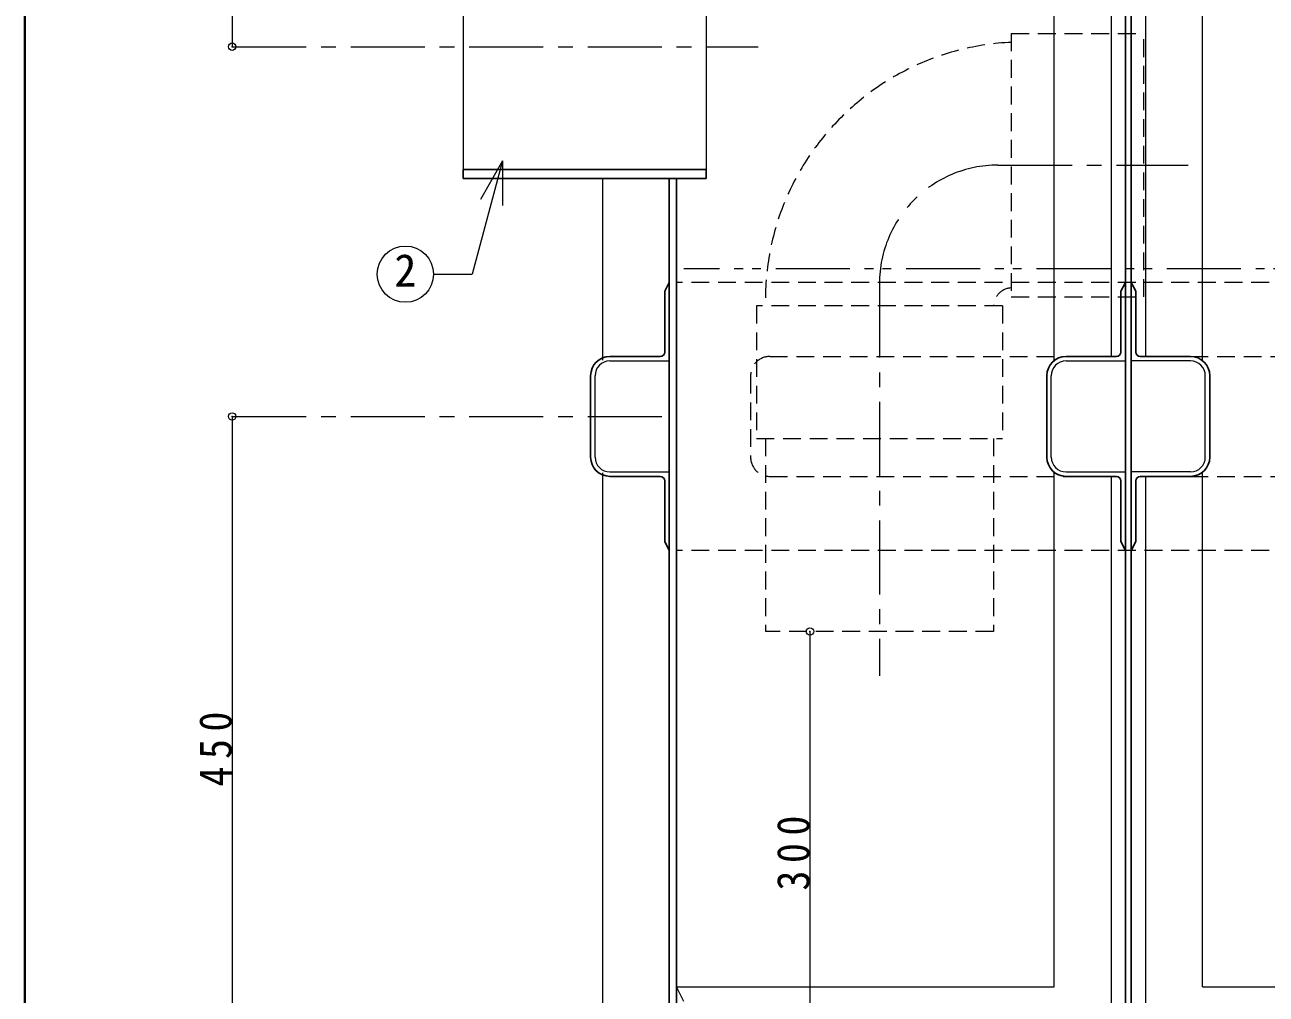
# Model space of a CAD drawing. Units: millimetres at full size, sheet at 1:10. Extents: x -2067 to 1983, y -1388 to 1422.
# Drawn here: x -2067 to -1229, y -1003 to -348 of the extents above; entities that cross this region are included whole.
import ezdxf
from ezdxf.enums import TextEntityAlignment as Align

# ---------------------------------------------------------------- set-up
doc = ezdxf.new("R2010")
doc.units = ezdxf.units.MM
doc.header["$LTSCALE"] = 10
doc.header["$PDMODE"] = 32
doc.header["$PDSIZE"] = 5
for name, pattern in [('CHAIN1', [8, 5, -1, 1, -1]), ('DASHED1', [1.8, 1.2, -0.6]), ('DOUBLE_CHAIN1', [8.8, 5, -1, 0.6, -0.6, 0.6, -1])]:
    doc.linetypes.add(name, pattern=pattern)
doc.layers.add('0-0____1', color=7, linetype='Continuous', lineweight=18)
doc.styles.add('ＭＳ ゴシック', font='')
doc.styles.get('ＭＳ ゴシック').set_extended_font_data('MS Gothic')

msp = doc.modelspace()

# ---------------------------------------------------------------- linework, layer by layer
at = {"layer": '0-0____1', "color": 1, "lineweight": 40}
msp.add_line((-2066.63, -1388.34), (-2066.63, 1421.66), dxfattribs=at)
at = {"layer": '0-0____1', "color": 4, "lineweight": 9}
for p, q in [((-1926.63, -163.09), (-1926.63, -363.09)), ((-1371.63, -575.1), (-1371.63, -163.09)), ((-1271.63, -575.1), (-1271.63, -163.09)), ((-1676.63, -452.09), (-1676.63, -574.84)), ((-1926.63, -612.84), (-1926.63, -1062.84)), ((-1676.63, -650.84), (-1676.63, -1053.09)), ((-1371.63, -998.09), (-1371.63, -650.59)), ((-1271.63, -998.09), (-1271.63, -650.59)), ((-1536.55, -758.09), (-1536.55, -1058.09)), ((-1626.63, -998.09), (-1371.63, -998.09)), ((-1271.63, -998.09), (-1021.63, -998.09))]:
    msp.add_line(p, q, dxfattribs=at)
at = {"layer": '0-0____1'}
for p, q in [((-1333.13, -163.09), (-1333.13, -572.34)), ((-1310.13, -167.09), (-1310.13, -572.34)), ((-1770.63, -280.17), (-1770.63, -446.02)), ((-1606.63, -280.17), (-1606.63, -446.02)), ((-1744.04, -440.26), (-1764.52, -516.73)), ((-1744.04, -440.26), (-1759.04, -466.24)), ((-1744.04, -440.26), (-1744.04, -470.26)), ((-1790.71, -516.73), (-1764.52, -516.73)), ((-1671.63, -575.34), (-1631.63, -575.34)), ((-1363.63, -575.34), (-1323.63, -575.34)), ((-1279.63, -575.34), (-1319.63, -575.34)), ((-1681.63, -640.34), (-1681.63, -585.34)), ((-1373.63, -640.34), (-1373.63, -585.34)), ((-1269.63, -640.34), (-1269.63, -585.34)), ((-1671.63, -650.34), (-1631.63, -650.34)), ((-1363.63, -650.34), (-1323.63, -650.34)), ((-1333.13, -653.34), (-1333.13, -1058.09)), ((-1279.63, -650.34), (-1319.63, -650.34)), ((-1310.13, -653.34), (-1310.13, -1058.09)), ((-1621.63, -1008.09), (-1626.63, -998.09))]:
    msp.add_line(p, q, dxfattribs=at)
at = {"layer": '0-0____1', "color": 5, "lineweight": 25}
for p, q in [((-1323.63, -1058.09), (-1323.63, -168.09)), ((-1319.63, -1058.09), (-1319.63, -172.09)), ((-1770.63, -446.02), (-1606.63, -446.02)), ((-1770.63, -452.09), (-1770.63, -446.02)), ((-1770.63, -452.09), (-1606.63, -452.09)), ((-1631.63, -1048.09), (-1631.63, -452.09)), ((-1626.63, -452.09), (-1626.63, -1058.09)), ((-1606.63, -452.09), (-1606.63, -446.02)), ((-1631.63, -522.34), (-1634.63, -528.34)), ((-1323.63, -522.34), (-1326.63, -528.34)), ((-1319.63, -522.34), (-1316.63, -528.34)), ((-1634.63, -569.34), (-1634.63, -528.34)), ((-1326.63, -569.34), (-1326.63, -528.34)), ((-1316.63, -569.34), (-1316.63, -528.34)), ((-1671.63, -572.34), (-1637.63, -572.34)), ((-1363.63, -572.34), (-1329.63, -572.34)), ((-1279.63, -572.34), (-1313.63, -572.34)), ((-1684.63, -585.34), (-1684.63, -640.34)), ((-1376.63, -585.34), (-1376.63, -640.34)), ((-1266.63, -585.34), (-1266.63, -640.34)), ((-1671.63, -653.34), (-1637.63, -653.34)), ((-1363.63, -653.34), (-1329.63, -653.34)), ((-1279.63, -653.34), (-1313.63, -653.34)), ((-1634.63, -656.34), (-1634.63, -697.34)), ((-1326.63, -656.34), (-1326.63, -697.34)), ((-1316.63, -656.34), (-1316.63, -697.34)), ((-1631.63, -703.34), (-1634.63, -697.34)), ((-1323.63, -703.34), (-1326.63, -697.34)), ((-1319.63, -703.34), (-1316.63, -697.34))]:
    msp.add_line(p, q, dxfattribs=at)
at = {"layer": '0-0____1', "color": 4, "linetype": 'DASHED1', "lineweight": 9}
for p, q in [((-1400.63, -354.09), (-1311.13, -354.09)), ((-1400.63, -354.09), (-1400.63, -532.09)), ((123.37, -522.34), (-1626.63, -522.34)), ((-1406.63, -538.17), (-1572.63, -538.17)), ((-1406.63, -538.17), (-1406.63, -627.67)), ((-1563.63, -572.34), (-1363.63, -572.34)), ((-1279.63, -572.34), (-1013.63, -572.34)), ((-1576.63, -585.34), (-1576.63, -640.34)), ((-1566.55, -627.67), (-1566.55, -758.09)), ((-1563.63, -653.34), (-1363.63, -653.34)), ((-1279.63, -653.34), (-1013.63, -653.34)), ((123.37, -703.34), (-1626.63, -703.34))]:
    msp.add_line(p, q, dxfattribs=at)
at = {"layer": '0-0____1', "color": 4, "linetype": 'CHAIN1', "lineweight": 9}
for p, q in [((-1926.63, -363.09), (-1571.63, -363.09)), ((-1409.63, -443.09), (-1281.13, -443.09)), ((-1489.63, -523.09), (-1489.63, -788.09)), ((-1926.63, -612.84), (-1631.63, -612.84))]:
    msp.add_line(p, q, dxfattribs=at)
at = {"layer": '0-0____1', "color": 4, "linetype": 'DOUBLE_CHAIN1', "lineweight": 9}
msp.add_line((-101.63, -513.09), (-1621.63, -513.09), dxfattribs=at)
at = {"layer": '0-0____1', "color": 4, "linetype": 'DASHED1', "lineweight": 9}
for points in [[(-1400.63, -532.09), (-1311.13, -532.09), (-1311.13, -354.09)], [(-1572.63, -538.17), (-1572.63, -627.67), (-1406.63, -627.67)], [(-1412.7, -627.67), (-1412.7, -758.09), (-1566.55, -758.09)]]:
    msp.add_lwpolyline(points, dxfattribs=at)
at = {"layer": '0-0____1'}
msp.add_circle((-1809.71, -516.73), 19, dxfattribs=at)
at = {"layer": '0-0____1', "color": 4, "linetype": 'DASHED1', "lineweight": 9}
for centre, radius, start, end in [((-1392.57, -534.01), 174.03, 92.65253, 181.36906), ((-1399.92, -538.79), 12.79, 93.14547, 177.2093), ((-1563.63, -585.34), 13, 90, 180), ((-1563.63, -640.34), 13, 180, 270)]:
    msp.add_arc(centre, radius, start, end, dxfattribs=at)
at = {"layer": '0-0____1', "color": 4, "linetype": 'CHAIN1', "lineweight": 9}
msp.add_arc((-1409.63, -523.09), 80, 90, 180, dxfattribs=at)
at = {"layer": '0-0____1', "color": 5, "lineweight": 25}
for centre, radius, start, end in [((-1637.63, -569.34), 3, 270, 0), ((-1329.63, -569.34), 3, 270, 0), ((-1313.63, -569.34), 3, 180, 270), ((-1671.63, -585.34), 13, 90, 180), ((-1363.63, -585.34), 13, 90, 180), ((-1279.63, -585.34), 13, 0, 90), ((-1671.63, -640.34), 13, 180, 270), ((-1363.63, -640.34), 13, 180, 270), ((-1279.63, -640.34), 13, 270, 0), ((-1637.63, -656.34), 3, 0, 90), ((-1329.63, -656.34), 3, 0, 90), ((-1313.63, -656.34), 3, 90, 180)]:
    msp.add_arc(centre, radius, start, end, dxfattribs=at)
at = {"layer": '0-0____1'}
for centre, start, end in [((-1671.63, -585.34), 90, 180), ((-1363.63, -585.34), 90, 180), ((-1279.63, -585.34), 0, 90), ((-1671.63, -640.34), 180, 270), ((-1363.63, -640.34), 180, 270), ((-1279.63, -640.34), 270, 0)]:
    msp.add_arc(centre, 10, start, end, dxfattribs=at)
at = {"layer": '0-0____1', "color": 4}
for p in [(-1926.63, -363.09), (-1926.63, -612.84), (-1536.55, -758.09)]:
    msp.add_point(p, dxfattribs=at)

# ---------------------------------------------------------------- texts
at = {"layer": '0-0____1', "style": 'ＭＳ ゴシック'}
msp.add_text('2', height=21.99, dxfattribs=at).set_placement((-1817.21, -531.73), align=Align.BOTTOM_LEFT)
at = {"layer": '0-0____1', "char_height": 21.99, "attachment_point": 7, "rotation": 90, "style": 'ＭＳ ゴシック'}
for s, insert in [('\\T1.38;\\W0.9;450', (-1926.63, -862.84)), ('\\T1.38;\\W0.9;300', (-1536.55, -933.09))]:
    msp.add_mtext(s, dxfattribs=dict(at, insert=insert))

doc.saveas('drawing.dxf')
